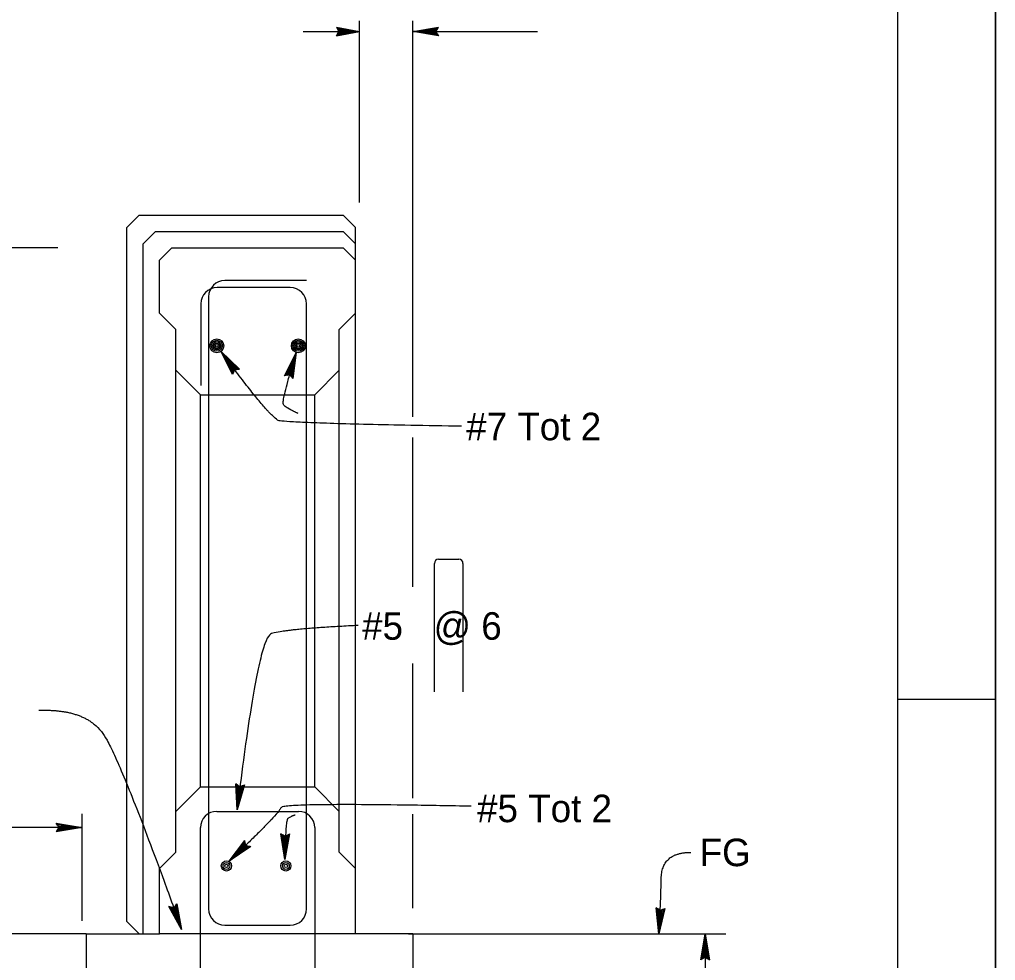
# Model space of a CAD drawing. Extents: x 0 to 2.83, y 0 to 1.83.
# Drawn here: x 2.4183 to 2.8333, y 0.8056 to 1.2057 of the extents above; entities that cross this region are included whole.
import ezdxf

# ---------------------------------------------------------------- set-up
doc = ezdxf.new("R2010")
doc.units = 0
for name, color, linetype in [('str_Border-Plot-Shape-A', 7, 'Continuous'), ('str_Border-Title-Block-A', 7, 'Continuous'), ('str_Concrete-A', 7, 'Continuous'), ('str_Concrete-C', 7, 'Continuous'), ('str_Dimensions-A', 7, 'Continuous'), ('str_Grades-A', 7, 'Continuous'), ('str_Reinforcement-C', 7, 'Continuous'), ('str_Reinforcement-D', 7, 'Continuous'), ('str_Reinforcement-Q', 7, 'Continuous'), ('str_Text-A', 7, 'Continuous')]:
    doc.layers.add(name, color=color, linetype=linetype)

msp = doc.modelspace()

# ---------------------------------------------------------------- linework, layer by layer
at = {"layer": 'str_Border-Plot-Shape-A'}
msp.add_lwpolyline([(0, 0), (2.83333, 0), (2.83333, 1.83333), (0, 1.83333)], close=True, dxfattribs=at)
at = {"layer": 'str_Border-Title-Block-A'}
for p, q in [((2.83333, 1.83333), (2.83333, 0)), ((2.79167, 1.79167), (2.79167, 0.04167)), ((2.79167, 0.91667), (2.83333, 0.91667))]:
    msp.add_line(p, q, dxfattribs=at)
at = {"layer": 'str_Concrete-A'}
for p, q in [((2.47786, 1.10341), (2.48307, 1.10862)), ((2.48307, 1.10862), (2.55598, 1.10862)), ((2.55598, 1.10862), (2.56119, 1.10341)), ((2.47786, 1.08084), (2.47786, 1.10341)), ((2.56119, 1.08084), (2.56119, 1.10341)), ((2.47786, 1.08084), (2.4848, 1.07389)), ((2.56119, 1.08084), (2.55425, 1.07389)), ((2.4848, 0.85167), (2.4848, 1.07389)), ((2.55425, 0.85167), (2.55425, 1.07389)), ((2.4848, 1.05653), (2.49522, 1.04612)), ((2.54383, 1.04612), (2.55425, 1.05653)), ((2.49522, 1.04612), (2.54383, 1.04612)), ((2.49522, 0.87945), (2.49522, 1.04612)), ((2.54383, 0.87945), (2.54383, 1.04612)), ((2.4848, 0.86903), (2.49522, 0.87945)), ((2.49522, 0.87945), (2.54383, 0.87945)), ((2.55425, 0.86903), (2.54383, 0.87945)), ((2.47786, 0.84473), (2.4848, 0.85167)), ((2.56119, 0.84473), (2.55425, 0.85167)), ((2.47786, 0.81695), (2.47786, 0.84473)), ((2.56119, 0.81695), (2.56119, 0.84473)), ((2.44661, 0.81695), (2.47786, 0.81695)), ((2.44661, 0.81695), (2.44661, 0.60862)), ((2.56119, 0.81695), (2.47786, 0.81695)), ((2.5855, 0.81695), (2.56119, 0.81695)), ((2.5855, 0.81695), (2.5855, 0.60862))]:
    msp.add_line(p, q, dxfattribs=at)
at = {"layer": 'str_Concrete-C'}
for p, q in [((2.46397, 1.1173), (2.46918, 1.1225)), ((2.46918, 1.1225), (2.55598, 1.1225)), ((2.56119, 1.1173), (2.55598, 1.1225)), ((2.46397, 0.82216), (2.46397, 1.1173)), ((2.56119, 1.10341), (2.56119, 1.1173)), ((2.47612, 1.11556), (2.47091, 1.11035)), ((2.47612, 1.11556), (2.55598, 1.11556)), ((2.55598, 1.11556), (2.56119, 1.11035)), ((2.47091, 0.81695), (2.47091, 1.11035)), ((2.56119, 0.84473), (2.56119, 1.08084)), ((2.46918, 0.81695), (2.46397, 0.82216))]:
    msp.add_line(p, q, dxfattribs=at)
at = {"layer": 'str_Dimensions-A'}
for p, q in [((2.56293, 1.12791), (2.56293, 1.20507)), ((2.5855, 1.03677), (2.5855, 1.20507)), ((2.53895, 1.20058), (2.56293, 1.20058)), ((2.55313, 1.20248), (2.55411, 1.20058)), ((2.55313, 1.20248), (2.56293, 1.20058)), ((2.55313, 1.19867), (2.55411, 1.20058)), ((2.55313, 1.19867), (2.56293, 1.20058)), ((2.55333, 1.2021), (2.56118, 1.20058)), ((2.55333, 1.19905), (2.56118, 1.20058)), ((2.55352, 1.20172), (2.55943, 1.20058)), ((2.55352, 1.19943), (2.55943, 1.20058)), ((2.55371, 1.20135), (2.55768, 1.20058)), ((2.55371, 1.1998), (2.55768, 1.20058)), ((2.55391, 1.20097), (2.55593, 1.20058)), ((2.55391, 1.20018), (2.55593, 1.20058)), ((2.5855, 1.20058), (2.59644, 1.2024)), ((2.5855, 1.20058), (2.59615, 1.20195)), ((2.59587, 1.20149), (2.5855, 1.20058)), ((2.59559, 1.20103), (2.5855, 1.20058)), ((2.5855, 1.20058), (2.63857, 1.20058)), ((2.59531, 1.20058), (2.5855, 1.20058)), ((2.59644, 1.19875), (2.5855, 1.20058)), ((2.5855, 1.20058), (2.59587, 1.19966)), ((2.59615, 1.19921), (2.5855, 1.20058)), ((2.5855, 1.20058), (2.59559, 1.20012)), ((2.59531, 1.20058), (2.59587, 1.20149)), ((2.59587, 1.19966), (2.59531, 1.20058)), ((2.59587, 1.20149), (2.59644, 1.2024)), ((2.59587, 1.19966), (2.59644, 1.19875)), ((2.43465, 1.10862), (2.14642, 1.10862)), ((2.5855, 0.96441), (2.5855, 1.02793)), ((2.5855, 0.87468), (2.5855, 0.93188)), ((2.44487, 0.82248), (2.44487, 0.86803)), ((2.44487, 0.8228), (2.44487, 0.86803)), ((2.5855, 0.82792), (2.5855, 0.86785)), ((2.43445, 0.86309), (2.43388, 0.86401)), ((2.43388, 0.86401), (2.44487, 0.86218)), ((2.43416, 0.86355), (2.44487, 0.86218)), ((2.44487, 0.86218), (2.19487, 0.86218)), ((2.44487, 0.86218), (2.43388, 0.86034)), ((2.43445, 0.86126), (2.43388, 0.86034)), ((2.44487, 0.86218), (2.43416, 0.8608)), ((2.44487, 0.86218), (2.43445, 0.86309)), ((2.43445, 0.86309), (2.43501, 0.86218)), ((2.43445, 0.86126), (2.44487, 0.86218)), ((2.43501, 0.86218), (2.43445, 0.86126)), ((2.44487, 0.86218), (2.43473, 0.86263)), ((2.43473, 0.86172), (2.44487, 0.86218)), ((2.43501, 0.86218), (2.44487, 0.86218)), ((2.68997, 0.82741), (2.6891, 0.82804)), ((2.69015, 0.81694), (2.6891, 0.82804)), ((2.69015, 0.81694), (2.68954, 0.82772)), ((2.68997, 0.82741), (2.69015, 0.81694)), ((2.69085, 0.82678), (2.68997, 0.82741)), ((2.69276, 0.82778), (2.69015, 0.81694)), ((2.69228, 0.82753), (2.69015, 0.81694)), ((2.69015, 0.81694), (2.6918, 0.82728)), ((2.69041, 0.82709), (2.69015, 0.81694)), ((2.69015, 0.81694), (2.69133, 0.82703)), ((2.69085, 0.82678), (2.69015, 0.81694)), ((2.6918, 0.82728), (2.69085, 0.82678)), ((2.6918, 0.82728), (2.69276, 0.82778)), ((2.68678, 0.81695), (2.71569, 0.81695)), ((2.70801, 0.80596), (2.70984, 0.81695)), ((2.70846, 0.80624), (2.70984, 0.81695)), ((2.70984, 0.81695), (2.70892, 0.80652)), ((2.70984, 0.81695), (2.70938, 0.80681)), ((2.70984, 0.81695), (2.70984, 0.60862)), ((2.70984, 0.80709), (2.70984, 0.81695)), ((2.70984, 0.81695), (2.71167, 0.80596)), ((2.71076, 0.80652), (2.70984, 0.81695)), ((2.7103, 0.80681), (2.70984, 0.81695)), ((2.70984, 0.81695), (2.71122, 0.80624)), ((2.70892, 0.80652), (2.70801, 0.80596)), ((2.70892, 0.80652), (2.70984, 0.80709)), ((2.70984, 0.80709), (2.71076, 0.80652)), ((2.71076, 0.80652), (2.71167, 0.80596))]:
    msp.add_line(p, q, dxfattribs=at)
msp.add_open_spline([(2.69015, 0.81694), (2.69103, 0.82931), (2.69134, 0.85157), (2.70375, 0.85157)], degree=2, dxfattribs=at)
at = {"layer": 'str_Grades-A'}
for p, q in [((2.44661, 0.81695), (2.19487, 0.81695)), ((2.58376, 0.81695), (2.71872, 0.81695))]:
    msp.add_line(p, q, dxfattribs=at)
at = {"layer": 'str_Reinforcement-C'}
for p, q in [((2.53342, 1.0917), (2.50232, 1.0917)), ((2.54036, 1.09473), (2.50564, 1.09473)), ((2.49869, 1.08778), (2.49869, 0.82753)), ((2.49537, 1.08475), (2.49537, 1.05003)), ((2.54036, 0.82753), (2.54036, 1.08475)), ((2.50564, 0.82059), (2.53341, 0.82059))]:
    msp.add_line(p, q, dxfattribs=at)
for centre, radius in [((2.50628, 0.84581), 0.00217), ((2.50628, 0.84581), 0.00145), ((2.53156, 0.84581), 0.00217), ((2.53156, 0.84581), 0.00145), ((2.50628, 0.84581), 0.000726), ((2.53156, 0.84581), 0.000726)]:
    msp.add_circle(centre, radius, dxfattribs=at)
for centre, start, end in [((2.50232, 1.08475), 90, 180), ((2.50563, 1.08778), 90, 180), ((2.53342, 1.08475), 0, 90), ((2.50563, 0.82753), 180, 270), ((2.53342, 0.82753), 270, 360)]:
    msp.add_arc(centre, 0.00694, start, end, dxfattribs=at)
at = {"layer": 'str_Reinforcement-D'}
for p, q in [((2.50216, 0.86903), (2.53689, 0.86903)), ((2.49522, 0.62354), (2.49522, 0.86209)), ((2.54383, 0.86209), (2.54383, 0.62328))]:
    msp.add_line(p, q, dxfattribs=at)
for centre, start, end in [((2.50216, 0.86209), 90, 180), ((2.53689, 0.86209), 0, 90)]:
    msp.add_arc(centre, 0.00694, start, end, dxfattribs=at)
at = {"layer": 'str_Reinforcement-Q'}
for centre, radius in [((2.5022, 1.06695), 0.00294), ((2.5022, 1.06695), 0.00235), ((2.5022, 1.06695), 0.00176), ((2.5022, 1.06695), 0.00118), ((2.5022, 1.06695), 0.000588), ((2.53685, 1.06695), 0.00294), ((2.53685, 1.06695), 0.00235), ((2.53685, 1.06695), 0.00176), ((2.53685, 1.06695), 0.00118), ((2.53685, 1.06695), 0.000588)]:
    msp.add_circle(centre, radius, dxfattribs=at)
at = {"layer": 'str_Text-A'}
for p, q in [((2.5097, 1.05679), (2.50387, 1.06469)), ((2.50889, 1.0548), (2.50387, 1.06469)), ((2.50387, 1.06469), (2.51183, 1.05697)), ((2.51076, 1.05688), (2.50387, 1.06469)), ((2.50387, 1.06469), (2.50929, 1.0558)), ((2.50909, 1.0553), (2.50387, 1.06469)), ((2.50387, 1.06469), (2.5095, 1.05629)), ((2.51023, 1.05684), (2.50387, 1.06469)), ((2.50387, 1.06469), (2.5113, 1.05693)), ((2.53103, 1.05417), (2.53599, 1.06409)), ((2.53155, 1.0543), (2.53599, 1.06409)), ((2.53599, 1.06409), (2.53207, 1.05444)), ((2.53599, 1.06409), (2.53259, 1.05457)), ((2.53311, 1.05471), (2.53599, 1.06409)), ((2.53346, 1.0543), (2.53599, 1.06409)), ((2.53381, 1.0539), (2.53599, 1.06409)), ((2.53599, 1.06409), (2.53417, 1.0535)), ((2.53599, 1.06409), (2.53452, 1.0531)), ((2.50929, 1.0558), (2.50889, 1.0548)), ((2.50929, 1.0558), (2.5097, 1.05679)), ((2.5097, 1.05679), (2.51076, 1.05688)), ((2.51076, 1.05688), (2.51183, 1.05697)), ((2.53207, 1.05444), (2.53103, 1.05417)), ((2.53207, 1.05444), (2.53311, 1.05471)), ((2.53311, 1.05471), (2.53381, 1.0539)), ((2.53381, 1.0539), (2.53452, 1.0531)), ((2.59647, 0.97619), (2.60515, 0.97619)), ((2.59474, 0.91985), (2.59474, 0.97445)), ((2.60689, 0.97445), (2.60689, 0.91985)), ((2.51117, 0.88006), (2.51033, 0.88073)), ((2.51084, 0.86965), (2.51033, 0.88073)), ((2.51084, 0.86965), (2.51075, 0.88039)), ((2.51395, 0.88029), (2.51084, 0.86965)), ((2.51347, 0.88007), (2.51084, 0.86965)), ((2.51117, 0.88006), (2.51084, 0.86965)), ((2.51201, 0.87939), (2.51117, 0.88006)), ((2.51298, 0.87984), (2.51395, 0.88029)), ((2.51084, 0.86965), (2.51298, 0.87984)), ((2.51159, 0.87973), (2.51084, 0.86965)), ((2.51084, 0.86965), (2.51249, 0.87962)), ((2.51201, 0.87939), (2.51084, 0.86965)), ((2.51298, 0.87984), (2.51201, 0.87939)), ((2.53039, 0.8589), (2.52949, 0.85948)), ((2.53114, 0.84851), (2.52949, 0.85948)), ((2.53114, 0.84851), (2.52994, 0.85919)), ((2.53314, 0.85942), (2.53114, 0.84851)), ((2.53268, 0.85915), (2.53114, 0.84851)), ((2.53222, 0.85887), (2.53314, 0.85942)), ((2.50741, 0.84781), (2.51408, 0.85667)), ((2.50741, 0.84781), (2.51419, 0.85614)), ((2.5143, 0.85562), (2.50741, 0.84781)), ((2.51441, 0.85509), (2.50741, 0.84781)), ((2.5143, 0.85562), (2.51408, 0.85667)), ((2.51452, 0.85457), (2.5143, 0.85562)), ((2.53039, 0.8589), (2.53114, 0.84851)), ((2.5313, 0.85833), (2.53039, 0.8589)), ((2.53085, 0.85861), (2.53114, 0.84851)), ((2.53114, 0.84851), (2.53222, 0.85887)), ((2.53114, 0.84851), (2.53176, 0.8586)), ((2.5313, 0.85833), (2.53114, 0.84851)), ((2.53222, 0.85887), (2.5313, 0.85833)), ((2.51452, 0.85457), (2.50741, 0.84781)), ((2.50741, 0.84781), (2.51504, 0.85443)), ((2.50741, 0.84781), (2.51556, 0.85429)), ((2.51608, 0.85416), (2.50741, 0.84781)), ((2.5166, 0.85402), (2.50741, 0.84781)), ((2.51556, 0.85429), (2.51452, 0.85457)), ((2.51556, 0.85429), (2.5166, 0.85402)), ((2.48285, 0.8283), (2.4818, 0.82852)), ((2.48723, 0.81885), (2.4818, 0.82852)), ((2.48723, 0.81885), (2.48232, 0.82841)), ((2.48285, 0.8283), (2.48723, 0.81885)), ((2.4839, 0.82808), (2.48285, 0.8283)), ((2.48337, 0.82819), (2.48723, 0.81885)), ((2.48457, 0.82892), (2.4839, 0.82808)), ((2.4839, 0.82808), (2.48723, 0.81885)), ((2.48723, 0.81885), (2.48423, 0.8285)), ((2.48457, 0.82892), (2.48524, 0.82976)), ((2.48723, 0.81885), (2.48457, 0.82892)), ((2.4849, 0.82934), (2.48723, 0.81885)), ((2.48524, 0.82976), (2.48723, 0.81885))]:
    msp.add_line(p, q, dxfattribs=at)
for centre, start, end in [((2.59647, 0.97445), 90, 180), ((2.60515, 0.97445), 0, 90)]:
    msp.add_arc(centre, 0.00174, start, end, dxfattribs=at)
for points in [[(2.60625, 1.03275), (2.53238, 1.03396), (2.52475, 1.03637), (2.50387, 1.06469)], [(2.53679, 1.03818), (2.53157, 1.04059), (2.52957, 1.0432), (2.53599, 1.06409)], [(2.56235, 0.94804), (2.53095, 0.94654), (2.51956, 0.94243), (2.51084, 0.86965)], [(2.42649, 0.91198), (2.44696, 0.91271), (2.46159, 0.89002), (2.48723, 0.81885)], [(2.61036, 0.87118), (2.52983, 0.87284), (2.52891, 0.86824), (2.50741, 0.84781)], [(2.53548, 0.86745), (2.53325, 0.86666), (2.53141, 0.86508), (2.53114, 0.84851)]]:
    msp.add_open_spline(points, degree=2, dxfattribs=at)

# ---------------------------------------------------------------- texts
for s, p in [('#7 Tot 2', (2.60825, 1.0268)), ('#5   @ 6', (2.56398, 0.94199)), ('#5 Tot 2', (2.61287, 0.86442)), ('FG', (2.70751, 0.84572))]:
    msp.add_text(s, height=0.0117, dxfattribs=at).set_placement(p)

doc.saveas('drawing.dxf')
